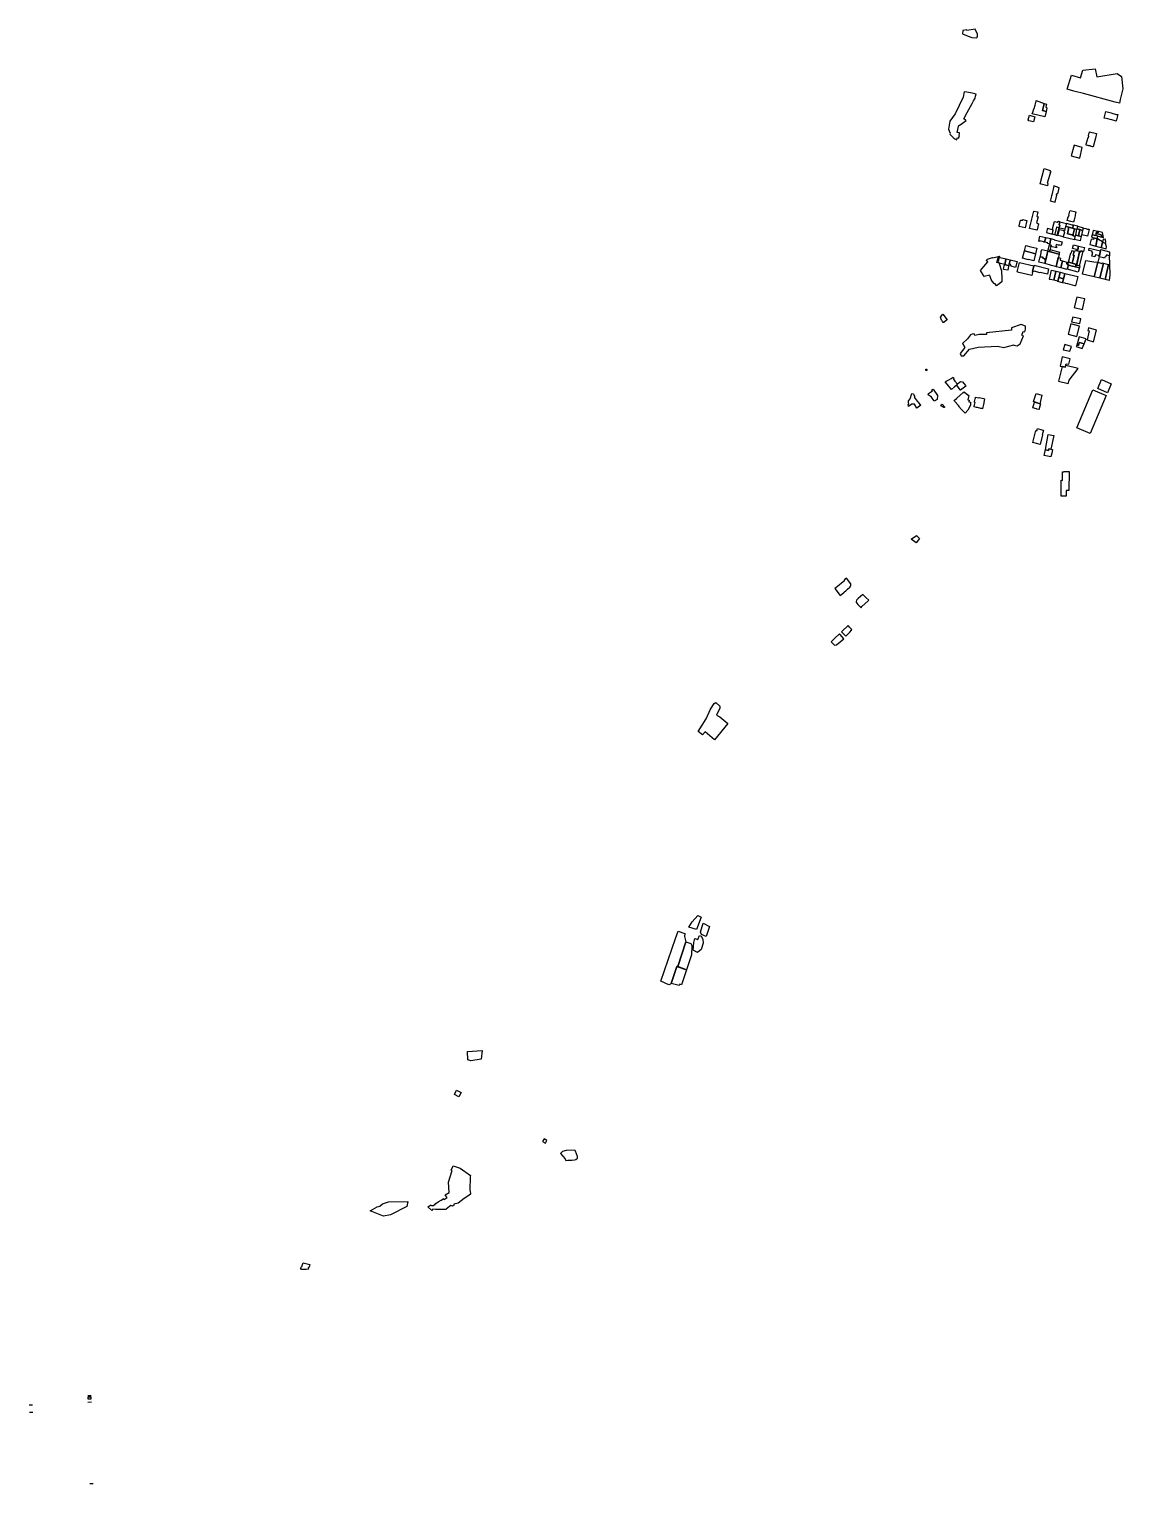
# Model space of a CAD drawing. Header units: inches. Extents: x 1390459 to 1399270, y 354791 to 360790.
# Drawn here: x 1390459 to 1394971, y 354791 to 360790 of the extents above; entities that cross this region are included whole.
import ezdxf

# ---------------------------------------------------------------- set-up
doc = ezdxf.new("R2010")
doc.units = ezdxf.units.IN
doc.header["$MEASUREMENT"] = 0

msp = doc.modelspace()

# ---------------------------------------------------------------- linework, layer by layer
for points in [[(1394341.9, 360758.9), (1394348.1, 360756.4), (1394368.5, 360754), (1394371.5, 360761.6), (1394371.2, 360769), (1394362, 360790.5), (1394327.9, 360784.8), (1394325.8, 360787.1), (1394310.7, 360784.7), (1394309.3, 360770.9), (1394339.3, 360758.1), (1394341.9, 360758.9)], [(1394856.8, 360627.2), (1394863.5, 360594.2), (1394948.4, 360606.8), (1394965.4, 360595.4), (1394971.4, 360544.6), (1394960.6, 360499.8), (1394957, 360485.3), (1394939.8, 360489.8), (1394808.2, 360524.4), (1394774, 360533.3), (1394769.6, 360534.3), (1394741.6, 360542.1), (1394759.4, 360600.5), (1394797, 360589.9), (1394806.1, 360620.8), (1394856.8, 360627.2)], [(1394285.7, 360334.4), (1394287.9, 360341.6), (1394294.4, 360340.1), (1394295.2, 360342.8), (1394298, 360351.4), (1394296.4, 360351.9), (1394296.9, 360361.9), (1394297, 360362.4), (1394288.3, 360364.5), (1394293.5, 360388.3), (1394294.7, 360393.1), (1394297.8, 360394.4), (1394304.1, 360398.5), (1394309.7, 360402.1), (1394325.1, 360414), (1394321.8, 360414.5), (1394314.6, 360419.9), (1394329.5, 360447.2), (1394349.7, 360483.8), (1394352.1, 360488.9), (1394352.3, 360489.3), (1394355.5, 360495.3), (1394361.5, 360505.1), (1394363.6, 360513.8), (1394365.7, 360522), (1394361, 360523.5), (1394350, 360525.8), (1394327.6, 360530.3), (1394316.9, 360532.3), (1394312.3, 360510.2), (1394280, 360440.4), (1394257.9, 360410.1), (1394252.3, 360377.8), (1394254.2, 360370.9), (1394258.7, 360361.2), (1394257, 360358.1), (1394259.5, 360356.2), (1394273.5, 360340), (1394277.6, 360337.6), (1394285.7, 360334.4)], [(1394597.6, 360441.1), (1394599.6, 360448.4), (1394603.4, 360462), (1394605.2, 360463.2), (1394609.1, 360477.2), (1394613.5, 360493.6), (1394613.9, 360495.4), (1394647.1, 360484.2), (1394646.8, 360483.1), (1394645.1, 360476.9), (1394639.6, 360454.4), (1394654.8, 360450.1), (1394650.7, 360433.3), (1394650.7, 360433.1), (1394649.5, 360428.1), (1394597.6, 360441.1)], [(1394639.6, 360454.4), (1394645.1, 360476.9), (1394646.8, 360483.1), (1394647.1, 360484.2), (1394647.1, 360484.3), (1394656.5, 360481.2), (1394655.5, 360477.3), (1394653.2, 360468.7), (1394656.6, 360467.8), (1394656.3, 360466.2), (1394658.2, 360465.8), (1394654.8, 360450.1), (1394639.6, 360454.4)], [(1394894.4, 360423.7), (1394901, 360450.2), (1394923, 360444.8), (1394930.4, 360442.9), (1394945.6, 360438.9), (1394950.3, 360437.7), (1394943.9, 360411.4), (1394939.2, 360412.7), (1394926, 360415.8), (1394926.1, 360416), (1394924.6, 360416.3), (1394918.2, 360418), (1394908.7, 360420.3), (1394895.1, 360423.5), (1394894.4, 360423.7)], [(1394585.8, 360434.9), (1394607.7, 360428.9), (1394602, 360407.8), (1394583.2, 360412.2), (1394580.9, 360415.6), (1394585.8, 360434.9)], [(1394819.6, 360312), (1394820.5, 360315.4), (1394827.7, 360342.9), (1394829.6, 360342.4), (1394831.2, 360348.9), (1394829.3, 360349.4), (1394829.4, 360350.1), (1394831.5, 360358.3), (1394833, 360364.2), (1394833.7, 360367.1), (1394862.5, 360359.5), (1394857.9, 360340.6), (1394849.2, 360304.9), (1394846.5, 360305.6), (1394838, 360307.7), (1394837.8, 360307.8), (1394838.2, 360309.5), (1394835.9, 360310.1), (1394835.5, 360308.4), (1394833.6, 360308.8), (1394831.6, 360309.3), (1394829.5, 360309.8), (1394829.4, 360309.5), (1394826.8, 360310.1), (1394820.8, 360311.7), (1394819.6, 360312)], [(1394819.6, 360312), (1394820.5, 360315.4), (1394827.7, 360342.9), (1394829.6, 360342.4), (1394831.2, 360348.9), (1394829.3, 360349.4), (1394829.4, 360350.1), (1394831.5, 360358.3), (1394833, 360364.2), (1394833.7, 360367.1), (1394862.5, 360359.5), (1394857.9, 360340.6), (1394849.2, 360304.9), (1394846.5, 360305.6), (1394838, 360307.7), (1394837.8, 360307.8), (1394838.2, 360309.5), (1394835.9, 360310.1), (1394835.5, 360308.4), (1394833.6, 360308.8), (1394831.6, 360309.3), (1394829.5, 360309.8), (1394829.4, 360309.5), (1394826.8, 360310.1), (1394820.8, 360311.7), (1394819.6, 360312)], [(1394770, 360311.4), (1394758.5, 360267.8), (1394793.5, 360258.4), (1394803.7, 360302.8), (1394770, 360311.4)], [(1394647.1, 360215.6), (1394654.7, 360212.9), (1394659.5, 360211.2), (1394671.5, 360207), (1394670.4, 360203.6), (1394674.7, 360202), (1394674.2, 360200.5), (1394673.4, 360200.8), (1394669.4, 360190.4), (1394658.6, 360154.9), (1394662, 360153.9), (1394659.7, 360144.6), (1394650.6, 360147.2), (1394634.4, 360151.3), (1394630.6, 360152.3), (1394647.1, 360215.6)], [(1394691.6, 360076.7), (1394699.1, 360105), (1394697.6, 360105.4), (1394699.5, 360112.4), (1394702.3, 360111.7), (1394706.9, 360129.2), (1394709, 360136.4), (1394686.7, 360143.6), (1394685.5, 360138.9), (1394685, 360137.2), (1394683.3, 360130.4), (1394682, 360124.9), (1394680.7, 360119.2), (1394678, 360106.8), (1394677, 360102.4), (1394676, 360097.9), (1394674.4, 360091.2), (1394673, 360085.9), (1394671.8, 360082), (1394691.6, 360076.7)], [(1394617.3, 359962.4), (1394616.9, 359960.9), (1394585.9, 359968.4), (1394604, 360040), (1394605.8, 360039.5), (1394617.7, 360036.4), (1394617.9, 360037.2), (1394620.5, 360036.5), (1394620.4, 360035.7), (1394616.2, 360019.6), (1394615.7, 360017.5), (1394617.4, 360017.1), (1394621.4, 360016.2), (1394614.9, 359991.5), (1394623.1, 359987.6), (1394620.1, 359974.7), (1394620.4, 359974.6), (1394617.3, 359962.4)], [(1394741.5, 360001.1), (1394745.4, 360016.6), (1394747.2, 360016.1), (1394749.1, 360023.6), (1394748.5, 360023.8), (1394752.6, 360039.9), (1394753.2, 360042.5), (1394777.7, 360036.4), (1394777.1, 360034), (1394776.5, 360031.3), (1394774.4, 360022.6), (1394774, 360021), (1394769.7, 360003.7), (1394767.5, 359994.6), (1394757.2, 359997.1), (1394741.5, 360001.1)], [(1394568.5, 359970.9), (1394543.2, 359976.4), (1394543.9, 359979.2), (1394549.5, 360002.2), (1394551.4, 360002), (1394558.3, 360002.3), (1394558.9, 360005.1), (1394567.7, 360003), (1394575.5, 360001), (1394568.5, 359970.9)], [(1394656.1, 359953.4), (1394655.6, 359951.4), (1394680, 359945.2), (1394680.5, 359947.1), (1394683.5, 359959.5), (1394684.1, 359962), (1394680.6, 359962.8), (1394659.8, 359967.7), (1394658.9, 359964.3), (1394656.1, 359953.4)], [(1394680, 359945.2), (1394680.5, 359947.1), (1394684.1, 359962), (1394680.6, 359962.8), (1394683, 359972.1), (1394686.7, 359987.3), (1394688.9, 359997.6), (1394690.5, 359997.2), (1394700.8, 359994.8), (1394705.2, 359997.8), (1394709.7, 359996.6), (1394711, 359995.3), (1394707.9, 359983.3), (1394711.2, 359982.5), (1394708.3, 359970.7), (1394700.8, 359940.1), (1394700.8, 359939.9), (1394680, 359945.2)], [(1394689.5, 359942.8), (1394700.8, 359939.9), (1394700.8, 359940.1), (1394708.3, 359970.7), (1394697.1, 359973.5), (1394690, 359944.6), (1394689.5, 359942.8)], [(1394725.5, 359935.2), (1394725.2, 359933.8), (1394714.7, 359936.4), (1394703.5, 359939.2), (1394709.7, 359964.5), (1394730.2, 359959.7), (1394728.4, 359952.7), (1394730, 359952.3), (1394725.5, 359935.2)], [(1394731.6, 359965.4), (1394710.6, 359970), (1394708.3, 359970.7), (1394711.2, 359982.5), (1394707.9, 359983.3), (1394711, 359995.3), (1394738.2, 359988.3), (1394736.2, 359980.6), (1394735.6, 359978.6), (1394735.2, 359976.8), (1394734.5, 359977), (1394731.6, 359965.4)], [(1394725.5, 359935.2), (1394725.2, 359933.8), (1394771.7, 359922.3), (1394772.1, 359923.8), (1394772.5, 359925.2), (1394775.1, 359935.6), (1394768.9, 359937), (1394769.2, 359938.6), (1394764.2, 359939.9), (1394762, 359940.4), (1394762.2, 359941.6), (1394742.4, 359946.6), (1394748.1, 359973.4), (1394743.3, 359974.7), (1394736.3, 359976.5), (1394735.2, 359976.8), (1394734.5, 359977), (1394731.6, 359965.4), (1394730.2, 359959.7), (1394728.4, 359952.7), (1394730, 359952.3), (1394725.5, 359935.2)], [(1394767.3, 359981.4), (1394763.2, 359982.4), (1394738.3, 359988.8), (1394738.2, 359988.3), (1394736.2, 359980.6), (1394735.6, 359978.6), (1394735.2, 359976.8), (1394736.3, 359976.5), (1394743.3, 359974.7), (1394748.1, 359973.4), (1394764.1, 359969), (1394764.6, 359971.1), (1394766.7, 359979.5), (1394767.3, 359981.4)], [(1394764.1, 359969), (1394748.1, 359973.4), (1394742.4, 359946.6), (1394762.2, 359941.6), (1394762, 359940.4), (1394764.2, 359939.9), (1394771.1, 359967), (1394764.1, 359969)], [(1394782, 359964.5), (1394782.4, 359966.1), (1394785.3, 359977.3), (1394783.7, 359977.4), (1394767.3, 359981.4), (1394766.7, 359979.5), (1394764.6, 359971.1), (1394764.1, 359969), (1394771.1, 359967), (1394782, 359964.5)], [(1394775.1, 359935.6), (1394776.6, 359940.7), (1394781.8, 359963.5), (1394782, 359964.5), (1394771.1, 359967), (1394764.2, 359939.9), (1394769.2, 359938.6), (1394768.9, 359937), (1394775.1, 359935.6)], [(1394776.6, 359940.7), (1394781.8, 359963.5), (1394782, 359964.5), (1394782.4, 359966.1), (1394793.9, 359963.4), (1394788, 359938.2), (1394776.6, 359940.7)], [(1394782.4, 359966.1), (1394785.3, 359977.3), (1394808.1, 359971.1), (1394805.3, 359960.2), (1394793.9, 359963.4), (1394782.4, 359966.1)], [(1394802.1, 359942), (1394808.7, 359969.9), (1394818.5, 359967.7), (1394818.8, 359967.7), (1394820.7, 359967.2), (1394825.5, 359966), (1394830.3, 359964.8), (1394831.6, 359964.6), (1394824.7, 359936.5), (1394802.1, 359942)], [(1394629.2, 359937.1), (1394652.8, 359931.6), (1394648.2, 359911.7), (1394645.6, 359912.2), (1394645.9, 359913.4), (1394628.7, 359917.2), (1394628.2, 359914.8), (1394624.2, 359915.6), (1394629.2, 359937.1)], [(1394652.8, 359931.6), (1394674.5, 359926.5), (1394669.3, 359904.7), (1394660.9, 359906.8), (1394661.3, 359908.4), (1394648.2, 359911.7), (1394652.8, 359931.6)], [(1394674.5, 359926.5), (1394682.1, 359924.4), (1394688.5, 359922.8), (1394688.1, 359921.6), (1394721.3, 359913.2), (1394717.1, 359897.7), (1394710.8, 359899.3), (1394706.4, 359899.1), (1394696.7, 359901.6), (1394695.2, 359896.5), (1394697.4, 359892.3), (1394696.8, 359889), (1394674.6, 359894.1), (1394676, 359899.3), (1394668.4, 359901.3), (1394669.3, 359904.7), (1394674.5, 359926.5)], [(1394771.7, 359922.3), (1394772.1, 359923.8), (1394772.5, 359925.2), (1394775.1, 359935.6), (1394776.6, 359940.7), (1394788, 359938.2), (1394799.4, 359935.4), (1394795.2, 359918), (1394794.9, 359916.7), (1394771.7, 359922.3)], [(1394788, 359938.2), (1394793.9, 359963.4), (1394805.3, 359960.2), (1394799.4, 359935.4), (1394788, 359938.2)], [(1394851.9, 359929.4), (1394850.2, 359922.5), (1394840.1, 359924.8), (1394834.4, 359901.9), (1394859.1, 359895.8), (1394865.5, 359925.9), (1394851.9, 359929.4)], [(1394844.6, 359942.7), (1394841.9, 359931.9), (1394865.5, 359925.9), (1394866.3, 359925.6), (1394867.3, 359930), (1394867.1, 359930.1), (1394868.6, 359936.5), (1394859.1, 359939), (1394844.6, 359942.7)], [(1394849.1, 359960.5), (1394844.6, 359942.7), (1394859.1, 359939), (1394862.5, 359953.5), (1394869.7, 359951.7), (1394870.4, 359955.2), (1394868.4, 359955.7), (1394849.1, 359960.5)], [(1394861.1, 359947.7), (1394859.1, 359939), (1394884.2, 359932.4), (1394882.2, 359942.4), (1394861.1, 359947.7)], [(1394865.2, 359924.2), (1394859.1, 359895.8), (1394882.1, 359890), (1394886.9, 359910.1), (1394887.5, 359912.5), (1394870.2, 359923), (1394865.2, 359924.2)], [(1394891.4, 359930.5), (1394886.6, 359951.2), (1394870.4, 359955.2), (1394869.7, 359951.7), (1394862.5, 359953.5), (1394861.1, 359947.7), (1394882.2, 359942.4), (1394884.2, 359932.4), (1394891.4, 359930.5)], [(1394886.9, 359910.1), (1394882.1, 359890), (1394902.7, 359884.9), (1394904.4, 359892), (1394899.6, 359907.5), (1394886.9, 359910.1)], [(1394890.1, 359923.6), (1394886.9, 359910.1), (1394899.6, 359907.5), (1394900.8, 359914.2), (1394898.7, 359923.5), (1394894.5, 359922.4), (1394890.1, 359923.6)], [(1394383.3, 359795.5), (1394397.8, 359811), (1394414.6, 359830.8), (1394407.8, 359836.8), (1394412.8, 359842.2), (1394434, 359848.6), (1394434.3, 359847), (1394462.9, 359853.4), (1394457.1, 359834.1), (1394461.5, 359823.7), (1394470.1, 359793.3), (1394472.1, 359762.1), (1394471.7, 359747.9), (1394450.5, 359732), (1394444.5, 359739.7), (1394440.4, 359742), (1394431.7, 359751.1), (1394427.8, 359758.3), (1394423.5, 359770.1), (1394422.2, 359775.9), (1394398.9, 359770.5), (1394383.3, 359795.5)], [(1394452, 359828), (1394457.1, 359847.6), (1394457.1, 359847.9), (1394457.7, 359850.1), (1394489.4, 359842.5), (1394489, 359840.8), (1394488.8, 359840.3), (1394483.7, 359819.3), (1394466.4, 359824.3), (1394452, 359828)], [(1394565.1, 359875.7), (1394581.7, 359871.6), (1394611.2, 359864.3), (1394603.8, 359834.2), (1394581.6, 359839.8), (1394581.5, 359839.3), (1394557.6, 359845.4), (1394565.1, 359875.7)], [(1394570.5, 359897.9), (1394591.9, 359892.9), (1394615.9, 359886.9), (1394611.2, 359864.3), (1394565.1, 359875.7), (1394570.5, 359897.9)], [(1394630.7, 359851.3), (1394639.7, 359849.3), (1394642.4, 359845.5), (1394648.9, 359843.7), (1394648.1, 359840.7), (1394653, 359839.5), (1394649, 359823.2), (1394625, 359829.1), (1394630.7, 359851.3)], [(1394636.5, 359881.4), (1394662, 359875.5), (1394653, 359839.5), (1394648.1, 359840.7), (1394648.9, 359843.7), (1394642.4, 359845.5), (1394639.7, 359849.3), (1394630.7, 359851.3), (1394631.3, 359853.7), (1394634.3, 359867.9), (1394634.7, 359873), (1394636.5, 359881.4)], [(1394661.7, 359874.4), (1394707.9, 359862.5), (1394696.4, 359811.9), (1394688.5, 359813.5), (1394676.4, 359816), (1394669.2, 359818.2), (1394649, 359823.2), (1394661.7, 359874.4)], [(1394668.4, 359901.3), (1394676, 359899.3), (1394669.2, 359872.5), (1394661.7, 359874.4), (1394668.4, 359901.3)], [(1394707.5, 359862.4), (1394669.2, 359873.1), (1394671.1, 359881.1), (1394709.7, 359870.9), (1394707.5, 359862.4)], [(1394704.7, 359848.1), (1394714.4, 359845.6), (1394712.3, 359837.5), (1394722.3, 359834.9), (1394715, 359806.3), (1394696.2, 359810.7), (1394704.7, 359848.1)], [(1394761.1, 359877.3), (1394771, 359874.6), (1394766.9, 359858), (1394770.2, 359857.1), (1394761.9, 359824.6), (1394746.7, 359829.1), (1394752, 359849.4), (1394756.8, 359867.8), (1394758.8, 359868.4), (1394760.1, 359873.4), (1394761.1, 359877.3)], [(1394771, 359874.6), (1394778.7, 359876.8), (1394783.6, 359875.6), (1394793.2, 359873.2), (1394792.9, 359871.8), (1394780.9, 359819.4), (1394761.9, 359824.6), (1394770.2, 359857.1), (1394766.9, 359858), (1394771, 359874.6)], [(1394767.2, 359901.4), (1394788.8, 359895.6), (1394784.9, 359880.4), (1394763.2, 359885.5), (1394767.2, 359901.4)], [(1394798.1, 359875.6), (1394805.9, 359873.7), (1394791.6, 359814.4), (1394783.5, 359816.3), (1394780.4, 359817.1), (1394792.9, 359871.8), (1394797, 359870.7), (1394798.1, 359875.6)], [(1394788.8, 359895.6), (1394812.3, 359889.8), (1394808.3, 359873.1), (1394798.1, 359875.6), (1394797, 359870.7), (1394792.9, 359871.8), (1394793.2, 359873.2), (1394783.6, 359875.6), (1394788.8, 359895.6)], [(1394844.2, 359874.3), (1394830.9, 359877.7), (1394832.9, 359886.5), (1394879.2, 359875.6), (1394874.6, 359855.3), (1394857.8, 359859.2), (1394855.9, 359851), (1394843.6, 359854), (1394847.4, 359869.2), (1394843.2, 359870.3), (1394844.2, 359874.3)], [(1394916.2, 359855.5), (1394910.5, 359856.7), (1394907.2, 359857.5), (1394902.3, 359858.6), (1394902.1, 359857.1), (1394901.7, 359857.1), (1394900, 359850.3), (1394896.9, 359849.8), (1394895.8, 359846), (1394892, 359846.9), (1394873.7, 359851.3), (1394873.5, 359851.3), (1394868.2, 359828.9), (1394885, 359824), (1394885.6, 359826.6), (1394891.3, 359825.1), (1394910.5, 359820.1), (1394917.2, 359820.4), (1394916.2, 359855.5)], [(1394880.6, 359881), (1394916.1, 359872.6), (1394916.2, 359855.5), (1394910.5, 359856.7), (1394907.2, 359857.5), (1394902.3, 359858.6), (1394902.1, 359857.1), (1394901.7, 359857.1), (1394900, 359850.3), (1394896.9, 359849.8), (1394895.8, 359846), (1394892, 359846.9), (1394873.7, 359851.3), (1394880.6, 359881)], [(1394478.3, 359799.5), (1394481.8, 359815.1), (1394482.6, 359815), (1394483.7, 359819.3), (1394492.8, 359817), (1394500.9, 359815), (1394500, 359811.4), (1394496.5, 359796.9), (1394478.3, 359799.5)], [(1394483.7, 359819.3), (1394488.8, 359840.3), (1394489, 359840.8), (1394489.4, 359842.5), (1394506.5, 359838.4), (1394506, 359836.4), (1394502.5, 359821.8), (1394502.3, 359820.9), (1394500.9, 359815), (1394492.8, 359817), (1394483.7, 359819.3)], [(1394502.3, 359820.9), (1394502.5, 359821.8), (1394506, 359836.4), (1394506.5, 359838.4), (1394534.7, 359831.7), (1394528.9, 359807.9), (1394510.5, 359812.4), (1394511.1, 359815.1), (1394510.7, 359815.7), (1394507.8, 359816.5), (1394508.5, 359819.5), (1394502.3, 359820.9)], [(1394534.8, 359788.9), (1394544.7, 359828.6), (1394603.8, 359814.5), (1394603.5, 359813), (1394599.5, 359797.2), (1394599.3, 359796.3), (1394599.6, 359796.2), (1394596.7, 359785.9), (1394599.1, 359784.9), (1394595.7, 359774.2), (1394542.5, 359787), (1394534.8, 359788.9)], [(1394604.8, 359816.7), (1394664.4, 359802), (1394660, 359779.3), (1394630.3, 359786.8), (1394629.9, 359785.5), (1394604.8, 359792), (1394604.3, 359790), (1394598.4, 359791.8), (1394604.8, 359816.7)], [(1394668.3, 359758.6), (1394677.4, 359796.4), (1394695.7, 359792.1), (1394695.4, 359790.5), (1394686.2, 359754.6), (1394671.2, 359758.1), (1394669.7, 359758.3), (1394668.3, 359758.6)], [(1394686.2, 359754.6), (1394695.4, 359790.5), (1394695.7, 359792.1), (1394712.5, 359788.2), (1394712, 359786.3), (1394707.1, 359765.7), (1394703.4, 359750.5), (1394686.2, 359754.6)], [(1394707.1, 359765.7), (1394712, 359786.3), (1394712.5, 359788.2), (1394732.1, 359783.2), (1394731.6, 359781.3), (1394726.5, 359761), (1394712.4, 359764.4), (1394707.1, 359765.7)], [(1394722.3, 359834.9), (1394740.6, 359829.7), (1394738.6, 359822.1), (1394744.4, 359820.5), (1394743.7, 359817.9), (1394745.6, 359813.8), (1394742.1, 359799.6), (1394715, 359806.3), (1394722.3, 359834.9)], [(1394742.1, 359799.8), (1394746.8, 359817.2), (1394792.1, 359805.7), (1394787.3, 359787.6), (1394742.1, 359799.8)], [(1394746.7, 359829.1), (1394761.9, 359824.6), (1394778.2, 359820.1), (1394775.7, 359810.1), (1394756.5, 359814.8), (1394743.7, 359817.9), (1394744.4, 359820.5), (1394746.7, 359829.1)], [(1394778.2, 359820.1), (1394780.9, 359819.4), (1394780.4, 359817.1), (1394783.5, 359816.3), (1394791.6, 359814.4), (1394794, 359813.9), (1394792, 359806.1), (1394779.3, 359809.2), (1394775.7, 359810.1), (1394778.2, 359820.1)], [(1394817.9, 359835.9), (1394851.3, 359830.8), (1394868.4, 359829.9), (1394852.5, 359768.3), (1394804.4, 359780.3), (1394817.9, 359835.9)], [(1394817.9, 359835.9), (1394851.3, 359830.8), (1394868.4, 359829.9), (1394852.5, 359768.3), (1394804.4, 359780.3), (1394817.9, 359835.9)], [(1394868.2, 359828.9), (1394885, 359824), (1394885.6, 359826.6), (1394891, 359825.2), (1394876.2, 359762.7), (1394852.5, 359768.3), (1394868.2, 359828.9)], [(1394891, 359825.2), (1394910.5, 359820.1), (1394912.5, 359820.2), (1394897.7, 359757.5), (1394876.2, 359762.7), (1394891, 359825.2)], [(1394912.5, 359820.2), (1394916.6, 359820.3), (1394917.6, 359776.7), (1394914.8, 359753.3), (1394897.7, 359757.5), (1394912.5, 359820.2)], [(1394703.1, 359749.4), (1394703.4, 359750.5), (1394707.1, 359765.7), (1394712.4, 359764.4), (1394726.5, 359761), (1394722.6, 359744.7), (1394707.1, 359748.4), (1394703.1, 359749.4)], [(1394722.6, 359744.7), (1394726.5, 359761), (1394731.6, 359781.3), (1394732.1, 359783.2), (1394785.5, 359770.1), (1394775.9, 359731.3), (1394773.8, 359731.8), (1394773.5, 359731.9), (1394744.3, 359739.5), (1394736.3, 359741.4), (1394732.8, 359742.3), (1394722.6, 359744.7)], [(1394804.7, 359634.6), (1394814.7, 359677.9), (1394781.1, 359685.2), (1394770.2, 359642.4), (1394804.7, 359634.6)], [(1394218.8, 359603.1), (1394229, 359615.4), (1394246.5, 359591.3), (1394244.2, 359589.8), (1394232.1, 359580.9), (1394230.4, 359580.9), (1394226.8, 359584.6), (1394225.2, 359587.1), (1394223.6, 359589.8), (1394218.8, 359603.1)], [(1394218.8, 359603.1), (1394229, 359615.4), (1394246.5, 359591.3), (1394244.2, 359589.8), (1394232.1, 359580.9), (1394230.4, 359580.9), (1394226.8, 359584.6), (1394225.2, 359587.1), (1394223.6, 359589.8), (1394218.8, 359603.1)], [(1394479.9, 359478), (1394521.6, 359487.8), (1394521.6, 359486.9), (1394535.8, 359483.8), (1394547.6, 359492.6), (1394561.6, 359526.1), (1394555.1, 359528.5), (1394560.4, 359544), (1394566.3, 359542.3), (1394569.4, 359552.9), (1394569.6, 359565.8), (1394552.2, 359571.8), (1394511.9, 359558.3), (1394511.8, 359549.1), (1394409.4, 359537.8), (1394408.5, 359531), (1394379.1, 359530.4), (1394361, 359527.2), (1394358.4, 359534.2), (1394350.2, 359532.8), (1394342.8, 359529.1), (1394330.8, 359513), (1394309.3, 359494), (1394320, 359476.9), (1394300.1, 359452.5), (1394304.4, 359442.5), (1394315.1, 359443.4), (1394338.8, 359469.9), (1394374.5, 359478.6), (1394453.9, 359482.7), (1394479.9, 359478)], [(1394479.9, 359478), (1394521.6, 359487.8), (1394521.6, 359486.9), (1394535.8, 359483.8), (1394547.6, 359492.6), (1394561.6, 359526.1), (1394555.1, 359528.5), (1394560.4, 359544), (1394566.3, 359542.3), (1394569.4, 359552.9), (1394569.6, 359565.8), (1394552.2, 359571.8), (1394511.9, 359558.3), (1394511.8, 359549.1), (1394409.4, 359537.8), (1394408.5, 359531), (1394379.1, 359530.4), (1394361, 359527.2), (1394358.4, 359534.2), (1394350.2, 359532.8), (1394342.8, 359529.1), (1394330.8, 359513), (1394309.3, 359494), (1394320, 359476.9), (1394300.1, 359452.5), (1394304.4, 359442.5), (1394315.1, 359443.4), (1394338.8, 359469.9), (1394374.5, 359478.6), (1394453.9, 359482.7), (1394479.9, 359478)], [(1394781.1, 359522.4), (1394793, 359565.5), (1394756.2, 359574.8), (1394746.2, 359532.7), (1394781.1, 359522.4)], [(1394781.1, 359522.4), (1394793, 359565.5), (1394756.2, 359574.8), (1394746.2, 359532.7), (1394781.1, 359522.4)], [(1394793.3, 359575.8), (1394797.5, 359595), (1394764.2, 359602.8), (1394759.5, 359583.9), (1394793.3, 359575.8)], [(1394793.3, 359575.8), (1394797.5, 359595), (1394764.2, 359602.8), (1394759.5, 359583.9), (1394793.3, 359575.8)], [(1394850.3, 359501.2), (1394862.7, 359549.2), (1394829.4, 359558.9), (1394826.4, 359547.5), (1394832.8, 359545.6), (1394823.5, 359508.7), (1394850.3, 359501.2)], [(1394850.3, 359501.2), (1394862.7, 359549.2), (1394829.4, 359558.9), (1394826.4, 359547.5), (1394832.8, 359545.6), (1394823.5, 359508.7), (1394850.3, 359501.2)], [(1394752.7, 359461.9), (1394759.3, 359481.7), (1394731.2, 359489.2), (1394725.4, 359468.1), (1394752.7, 359461.9)], [(1394752.7, 359461.9), (1394759.3, 359481.7), (1394731.2, 359489.2), (1394725.4, 359468.1), (1394752.7, 359461.9)], [(1394803.3, 359473), (1394811.7, 359492.5), (1394791.7, 359498.6), (1394789.5, 359492.8), (1394787.9, 359485.3), (1394780.9, 359487.1), (1394779.1, 359480.9), (1394803.3, 359473)], [(1394803.3, 359473), (1394811.7, 359492.5), (1394791.7, 359498.6), (1394789.5, 359492.8), (1394787.9, 359485.3), (1394780.9, 359487.1), (1394779.1, 359480.9), (1394803.3, 359473)], [(1394787.9, 359485.3), (1394789.5, 359492.8), (1394791.7, 359498.6), (1394811.7, 359492.5), (1394820.2, 359512.6), (1394790.8, 359521.1), (1394780.8, 359487.1), (1394787.9, 359485.3)], [(1394787.9, 359485.3), (1394789.5, 359492.8), (1394791.7, 359498.6), (1394811.7, 359492.5), (1394820.2, 359512.6), (1394790.8, 359521.1), (1394780.8, 359487.1), (1394787.9, 359485.3)], [(1394733.7, 359396.2), (1394737, 359410.2), (1394748.4, 359408.4), (1394754.3, 359430.7), (1394720.4, 359438.4), (1394712.5, 359401), (1394733.7, 359396.2)], [(1394733.7, 359396.2), (1394737, 359410.2), (1394748.4, 359408.4), (1394754.3, 359430.7), (1394720.4, 359438.4), (1394712.5, 359401), (1394733.7, 359396.2)], [(1394158.8, 359388), (1394163, 359387.8), (1394162.3, 359381.9), (1394158.2, 359382.4), (1394158.8, 359388)], [(1394158.8, 359388), (1394163, 359387.8), (1394162.3, 359381.9), (1394158.2, 359382.4), (1394158.8, 359388)], [(1394745, 359328.3), (1394749.3, 359343.3), (1394787.1, 359390.5), (1394735.5, 359403.7), (1394733.7, 359396.2), (1394720.8, 359399.1), (1394705.4, 359339.2), (1394745, 359328.3)], [(1394745, 359328.3), (1394749.3, 359343.3), (1394787.1, 359390.5), (1394735.5, 359403.7), (1394733.7, 359396.2), (1394720.8, 359399.1), (1394705.4, 359339.2), (1394745, 359328.3)], [(1394193.1, 359256.1), (1394190.9, 359259.1), (1394181.8, 359272.6), (1394176, 359276.7), (1394172.9, 359278.8), (1394168.1, 359282.6), (1394169.8, 359287.9), (1394185.6, 359299.1), (1394183.2, 359302.5), (1394188.1, 359306), (1394207.3, 359279.4), (1394205.4, 359262.5), (1394193.1, 359256.1)], [(1394264.3, 359304.8), (1394246.8, 359325.9), (1394238.3, 359336.5), (1394242.1, 359338.8), (1394244.8, 359340.5), (1394250, 359342.9), (1394254, 359344.6), (1394262.5, 359348.9), (1394270.9, 359355.3), (1394272.6, 359351.8), (1394273.6, 359352.2), (1394273, 359347.4), (1394277.9, 359338.9), (1394288.6, 359326.1), (1394288.4, 359325.7), (1394286.3, 359322.5), (1394277.2, 359315.4), (1394264.3, 359304.8)], [(1394302.1, 359301.1), (1394300.7, 359303), (1394286.3, 359322.5), (1394288.4, 359325.7), (1394288.6, 359326.1), (1394289.6, 359327.5), (1394296.4, 359333.3), (1394301.5, 359337.5), (1394309.2, 359336.2), (1394322.2, 359320.3), (1394323.9, 359318.2), (1394302.1, 359301.1)], [(1394867.8, 359308.1), (1394883.1, 359344.8), (1394922.8, 359328.1), (1394907.2, 359290.6), (1394867.8, 359308.1)], [(1394867.8, 359308.1), (1394883.1, 359344.8), (1394922.8, 359328.1), (1394907.2, 359290.6), (1394867.8, 359308.1)], [(1394121.4, 359227.8), (1394111.2, 359243.2), (1394101.3, 359244.4), (1394087.1, 359234.7), (1394085.3, 359242.8), (1394088.7, 359243.6), (1394087.1, 359250.7), (1394086.4, 359250.5), (1394087, 359257.5), (1394093.4, 359266), (1394100.5, 359288.3), (1394107.1, 359285.8), (1394108.9, 359281.5), (1394113.6, 359273.4), (1394111, 359271.7), (1394112.6, 359269.4), (1394112.2, 359269.2), (1394120.9, 359258.4), (1394122, 359257), (1394123.7, 359255.1), (1394125, 359253.6), (1394131, 359246.7), (1394134.3, 359242.9), (1394134.8, 359242.4), (1394137.4, 359239.5), (1394121.4, 359227.8)], [(1394312.3, 359214.3), (1394305.3, 359222.2), (1394294.9, 359233.9), (1394295.7, 359234.7), (1394292.9, 359237.9), (1394277.4, 359256.7), (1394275.5, 359259.2), (1394286.6, 359268.1), (1394311.9, 359292.4), (1394316.5, 359294.4), (1394317.4, 359293.8), (1394333, 359281.2), (1394334, 359280.5), (1394335.8, 359279.8), (1394336.4, 359279.6), (1394331.3, 359262), (1394337.2, 359260.5), (1394335.6, 359253.5), (1394342.5, 359251.8), (1394343, 359239.7), (1394332.4, 359218.6), (1394320.3, 359206.3), (1394319.4, 359207.4), (1394312.3, 359214.3)], [(1394357.3, 359232.7), (1394359.8, 359241.8), (1394360.5, 359244.5), (1394362.2, 359250.6), (1394359, 359251.5), (1394359.7, 359254.3), (1394361.2, 359260.6), (1394362.6, 359266.1), (1394363.2, 359268.9), (1394364, 359272), (1394375.6, 359269.4), (1394378.7, 359271.2), (1394396.3, 359266.9), (1394400.5, 359265.9), (1394401.1, 359265.7), (1394399.1, 359257.3), (1394395.7, 359242.8), (1394393.2, 359232), (1394391.6, 359224.8), (1394389.2, 359225.4), (1394387.7, 359225.7), (1394385.8, 359226.2), (1394371.6, 359229.5), (1394367.6, 359229.6), (1394357.3, 359232.7)], [(1394599.8, 359228.7), (1394606.7, 359251.9), (1394631.2, 359244.7), (1394625.9, 359225.6), (1394626.5, 359225.4), (1394625.3, 359221.1), (1394616.6, 359223.6), (1394614.8, 359224.7), (1394599.8, 359228.7)], [(1394613.6, 359287.2), (1394637.4, 359281.2), (1394628.4, 359245.4), (1394613.6, 359250.5), (1394602.8, 359255.4), (1394613.6, 359287.2)], [(1394846.8, 359302.3), (1394902.4, 359279.3), (1394836.3, 359122.3), (1394781.2, 359145.5), (1394846.8, 359302.3)], [(1394846.8, 359302.3), (1394902.4, 359279.3), (1394836.3, 359122.3), (1394781.2, 359145.5), (1394846.8, 359302.3)], [(1394234, 359229.3), (1394232.3, 359230.4), (1394225.4, 359234.5), (1394219.9, 359237.4), (1394223.6, 359241.1), (1394226.4, 359243.5), (1394236.5, 359231.4), (1394234, 359229.3)], [(1394612.6, 359134.5), (1394617, 359133.4), (1394619.4, 359142.8), (1394637, 359137.9), (1394643.4, 359136.1), (1394639, 359117.4), (1394639.8, 359117.1), (1394629.7, 359077.5), (1394620.1, 359079.6), (1394599.3, 359085.2), (1394612.6, 359134.5)], [(1394663.6, 359118.6), (1394686.6, 359114), (1394673.8, 359057.6), (1394666.1, 359059.2), (1394664.8, 359053.2), (1394653.4, 359055.2), (1394653.6, 359056), (1394651.6, 359056.4), (1394663.6, 359118.6)], [(1394651.6, 359056.4), (1394653.6, 359056), (1394653.4, 359055.2), (1394664.8, 359053.2), (1394666.1, 359059.2), (1394673.8, 359057.6), (1394681.4, 359056.1), (1394678, 359041.6), (1394673.9, 359025.9), (1394646.7, 359031.4), (1394651.6, 359056.4)], [(1394722.4, 358964.8), (1394727.9, 358964.8), (1394727.9, 358966.5), (1394750.1, 358966.4), (1394748.9, 358887.9), (1394737.8, 358888.2), (1394737.6, 358864.8), (1394716.5, 358865), (1394717, 358929.7), (1394721.9, 358929.6), (1394722.4, 358964.8)], [(1394119.2, 358672.2), (1394098.5, 358686.6), (1394120, 358701.5), (1394132.8, 358689.4), (1394119.2, 358672.2)], [(1393805.3, 358454.7), (1393812.3, 358460.4), (1393820.8, 358467.2), (1393823.2, 358469.3), (1393829, 358474.3), (1393835.8, 358480.6), (1393845.1, 358489.7), (1393848.9, 358493.9), (1393849.8, 358502.7), (1393831.4, 358525.8), (1393825.7, 358522.9), (1393823.2, 358519.2), (1393818.4, 358512.8), (1393817.1, 358511.1), (1393794.5, 358492), (1393787.2, 358486.4), (1393782.9, 358482.9), (1393805.3, 358454.7)], [(1393890.8, 358405.2), (1393891.4, 358405.5), (1393894.9, 358408.8), (1393920, 358433.3), (1393922.9, 358436), (1393910.8, 358446.3), (1393900.7, 358456.2), (1393898.3, 358458.4), (1393878.8, 358442), (1393872.3, 358436.1), (1393871.5, 358430.3), (1393871.2, 358427.3), (1393874.3, 358422.7), (1393878.2, 358418), (1393887.6, 358408), (1393890.2, 358405.5), (1393890.8, 358405.2)], [(1393790.5, 358250.8), (1393820.7, 358276.6), (1393804.7, 358294.5), (1393802.4, 358297.1), (1393783.5, 358279.4), (1393768.3, 358264.1), (1393782.3, 358250.1), (1393790.5, 358250.8)], [(1393837.6, 358330.9), (1393813.8, 358307.9), (1393810.9, 358305), (1393828.4, 358287.2), (1393832.9, 358291.5), (1393844.9, 358303.5), (1393851.9, 358311.1), (1393853, 358312.3), (1393852.1, 358315.4), (1393850.3, 358317.6), (1393843.5, 358324.6), (1393839.4, 358329), (1393837.6, 358330.9)], [(1393285.5, 358009), (1393292.5, 358014), (1393308.8, 357997.8), (1393309.2, 357990), (1393294.9, 357961.3), (1393308.8, 357954.8), (1393342, 357927.5), (1393286.5, 357859.2), (1393248.5, 357892.7), (1393237.4, 357880.1), (1393218.7, 357894), (1393252.6, 357946.6), (1393270, 357985.4), (1393285.5, 358009)], [(1393180.9, 357087.4), (1393194.3, 357109), (1393218.3, 357134.7), (1393231.8, 357127.8), (1393212.7, 357076.9), (1393180.9, 357087.4)], [(1393228.8, 357066.8), (1393239.4, 357103.3), (1393266.3, 357090.3), (1393252.2, 357048.9), (1393232.5, 357056.2), (1393228.8, 357066.8)], [(1393065.9, 356863.8), (1393125.6, 357040.6), (1393137.5, 357069.9), (1393164.5, 357061.3), (1393162.8, 357047.8), (1393168, 357026.6), (1393135.1, 356924.1), (1393132, 356925.2), (1393108.3, 356855), (1393104.6, 356851.6), (1393097.8, 356849.5), (1393065.9, 356863.8)], [(1393135.1, 356924.1), (1393168, 357026.6), (1393189.8, 357019.9), (1393193.2, 357011), (1393192.3, 356973.5), (1393171.5, 356911.6), (1393135.1, 356924.1)], [(1393198.9, 356991.5), (1393201.8, 357023.9), (1393206, 357040.1), (1393218.2, 357036), (1393224.5, 357052.3), (1393231.2, 357049.6), (1393238.6, 357037.9), (1393239.6, 357021.1), (1393231.4, 356994.5), (1393216.6, 356982.3), (1393198.9, 356991.5)], [(1393108.3, 356855), (1393132, 356925.2), (1393171.5, 356911.6), (1393150.2, 356849.1), (1393144.3, 356851.4), (1393141.2, 356845.8), (1393108.3, 356855)], [(1392268.4, 356574.3), (1392328.7, 356577.9), (1392323.9, 356542.4), (1392282.3, 356535.5), (1392268.8, 356539.6), (1392268.4, 356574.3)], [(1392213.7, 356396.6), (1392223.1, 356414.7), (1392241.4, 356405.2), (1392232, 356387.1), (1392213.7, 356396.6)], [(1392594.8, 356207.8), (1392583.6, 356214), (1392577.2, 356202.5), (1392590, 356196.4), (1392594.8, 356207.8)], [(1392660.3, 356161.9), (1392652, 356154), (1392670.3, 356132), (1392673.8, 356125.4), (1392682, 356126.3), (1392689.1, 356126.7), (1392698.7, 356125.9), (1392708.8, 356126.8), (1392715.1, 356129), (1392721.6, 356134.5), (1392721.2, 356141.2), (1392713.3, 356162.7), (1392712.4, 356165.4), (1392709.6, 356167.2), (1392674.5, 356165.4), (1392660.3, 356161.9)], [(1392278, 356002.5), (1392278.5, 355999.3), (1392280.6, 355985.3), (1392268.8, 355977.1), (1392254.1, 355968.3), (1392228.7, 355948.5), (1392210.9, 355944.4), (1392211.5, 355943.2), (1392211, 355940.9), (1392210, 355938.3), (1392208, 355937.1), (1392205.4, 355936.8), (1392202.3, 355937.1), (1392199.3, 355938.5), (1392180.7, 355925.1), (1392178.9, 355922.4), (1392162.6, 355923), (1392161.1, 355923.2), (1392136.3, 355923.1), (1392124.3, 355923.7), (1392121.3, 355918.6), (1392104.8, 355933.6), (1392110.7, 355937.7), (1392115, 355940.7), (1392117.4, 355942.2), (1392119.4, 355939), (1392121.9, 355938.5), (1392124, 355939.7), (1392125.2, 355937.8), (1392132.6, 355942.6), (1392131.9, 355943.7), (1392135.4, 355945.6), (1392134.7, 355946.6), (1392140.8, 355950.2), (1392146.3, 355953.7), (1392159.6, 355961.8), (1392169.8, 355968.1), (1392172.1, 355964), (1392183.4, 355970.6), (1392176.3, 355982.8), (1392192.7, 355992.9), (1392189.3, 356035.3), (1392204, 356083), (1392200.4, 356084.2), (1392208.9, 356103.2), (1392238.1, 356093.4), (1392280.6, 356062.3), (1392278.3, 356057.7), (1392278, 356002.5)], [(1391866.6, 355917.2), (1391894.7, 355934.1), (1391906.7, 355936.9), (1391917.6, 355945.9), (1391942.5, 355954.7), (1392022.4, 355955), (1392017.6, 355934.8), (1391949.9, 355900.3), (1391921, 355895.3), (1391866.6, 355917.2)], [(1391617.3, 355696.5), (1391614.4, 355684.7), (1391610.4, 355682.3), (1391612.6, 355676), (1391602.1, 355675.1), (1391583.7, 355675.6), (1391578.8, 355682.3), (1391585.9, 355689.1), (1391587.9, 355695.9), (1391589.9, 355702.7), (1391617.3, 355696.5)], [(1390473.4, 355116.4), (1390459.4, 355116.2)], [(1390715.9, 355154), (1390701.9, 355153.8)], [(1390716, 355149), (1390702, 355148.8), (1390702.1, 355141.4), (1390716.1, 355141.6), (1390716, 355149)], [(1390716.3, 355127.5), (1390702.3, 355127.3)], [(1390474.8, 355085.6), (1390460.8, 355085.3)], [(1390724.3, 354791.3), (1390710.3, 354791.1)]]:
    msp.add_lwpolyline(points)

doc.saveas('drawing.dxf')
